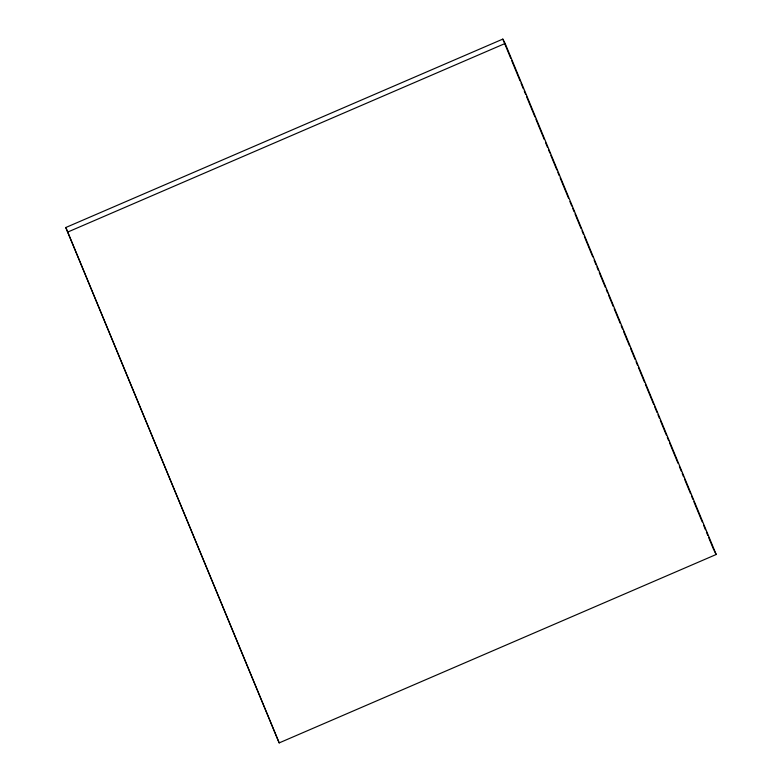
<?xml version="1.0" encoding="UTF-8"?>
<svg xmlns="http://www.w3.org/2000/svg" width="782" height="782" viewBox="0 0 782 782"><rect width="100%" height="100%" fill="white"/><g stroke="black" fill="none" stroke-linecap="round" stroke-linejoin="round"><path stroke-width="1.17" d="M65.796 227.513L502.816 39.1L505.143 43.469L716.204 554.487L279.184 742.9L65.796 227.513L279.184 742.9M68.132 231.883L505.143 43.469M714.337 550.997L716.204 554.487M502.816 39.1L510.734 58.279M511.663 60.537L520.05 80.839M520.988 83.097L523.314 88.737M524.243 90.995L525.641 94.378M526.569 96.636L534.956 116.938M535.895 119.196L544.282 139.499M545.68 142.881L547.537 147.397M548.475 149.655L549.873 153.037M550.802 155.295L556.862 169.958M557.791 172.216L559.189 175.598M560.117 177.856L568.504 198.159M569.902 201.541L571.769 206.057M572.698 208.315L574.096 211.697M575.024 213.955L581.085 228.618M582.013 230.876L583.411 234.258M584.349 236.516L592.736 256.819M594.134 260.201L595.992 264.717M596.93 266.975L598.328 270.357M599.256 272.615L605.317 287.277M606.246 289.536L607.643 292.918M608.572 295.176L613.235 306.456M614.163 308.714L620.224 323.377M621.152 325.635L622.55 329.017M623.479 331.275L629.539 345.937M630.468 348.195L635.131 359.476M636.059 361.734L637.457 365.116M638.395 367.374L644.446 382.036M645.385 384.294L653.772 404.597M654.7 406.855L657.027 412.495M657.955 414.753L659.353 418.135M660.291 420.393L666.342 435.056M667.281 437.314L668.678 440.696M669.607 442.954L677.994 463.257M679.392 466.639L681.259 471.155M682.187 473.413L683.585 476.795M684.514 479.053L690.574 493.716M691.503 495.974L692.901 499.356M693.839 501.614L702.216 521.917M703.614 525.299L705.481 529.815M706.41 532.073L707.808 535.455M708.746 537.713L713.868 550.117"/></g></svg>
